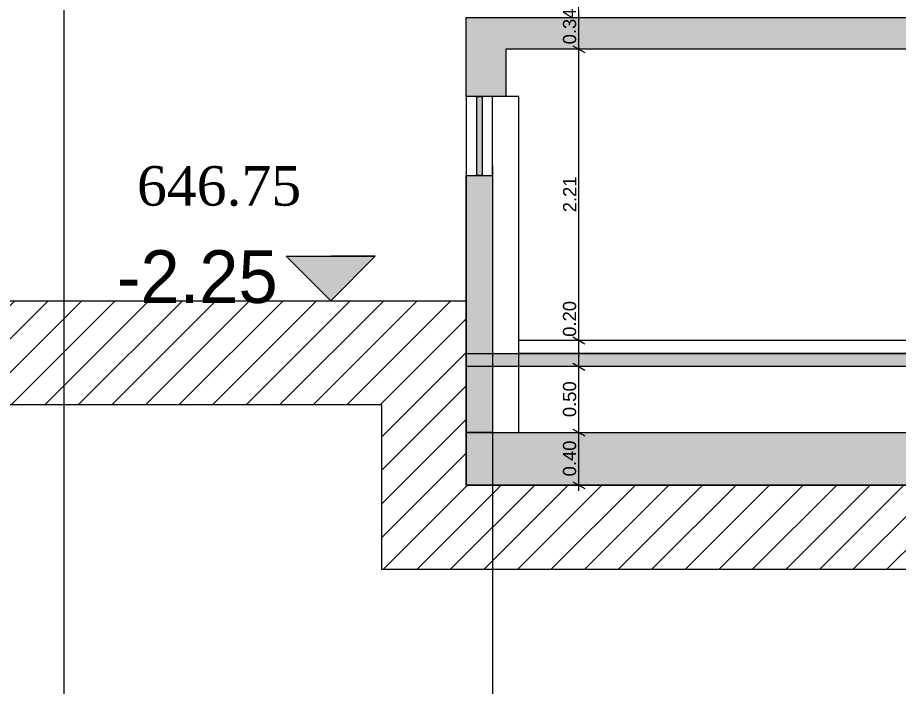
# Model space of a CAD drawing. Header units: millimetres. Extents: x 475206255 to 476720147, y 4620882299 to 4621447368.
# Drawn here: x 475468550 to 475475232, y 4621079624 to 4621084701 of the extents above; entities that cross this region are included whole.
import ezdxf

# ---------------------------------------------------------------- set-up
doc = ezdxf.new("R2010")
doc.units = ezdxf.units.MM
doc.header["$MEASUREMENT"] = 0
for name, color, linetype, lineweight in [('0_0 Architecture_Pen_No__7', 7, 'Continuous', 0), ('0_0 Architecture_Pen_No__8', 8, 'Continuous', 0), ('0_Pen_No__1_Pen_No__250', 7, 'Continuous', 0), ('0_Pen_No__250_Pen_No__142', 142, 'Continuous', 0), ('2D Drafting - General_Pen_No__250_Pen_No__7', 7, 'Continuous', 0), ('2D Drafting - General_Pen_No__250_Pen_No__7_Pen_No__154', 154, 'Continuous', 0), ('2D Drafting - General_Pen_No__250_Pen_No__7_Pen_No__7', 7, 'Continuous', 0), ('Dimensioning - General_Pen_No__142', 142, 'Continuous', 0), ('gegmebi_Pen_No__7_Pen_No__250', 7, 'Continuous', 0), ('kar-panjara_Pen_No__7_Pen_No__250', 7, 'Continuous', 0), ('New_2D Drafting - General_Pen_No__30_Pen_No__9_Pen_No__9_Pen_No__25', 255, 'Continuous', 0), ('New_2D Drafting - General_Pen_No__30_Pen_No__9_Pen_No__9_Pen_No__7', 7, 'Continuous', 0), ('New_2D Drafting - General_Pen_No__7_Pen_No__250', 7, 'Continuous', 0), ('New_2D Drafting - General_Pen_No__7_Pen_No__7', 7, 'Continuous', 0), ('New_New_piketebi_Pen_No__7_Pen_No__1', 1, 'Continuous', 0), ('New_Structural - Bearing_Pen_No__1', 1, 'Continuous', 0), ('zoma_Pen_No__142', 142, 'Continuous', 0), ('zoma_Pen_No__1_Pen_No__142', 142, 'Continuous', 0), ('zoma_Pen_No__5_Pen_No__5_Pen_No__142', 142, 'Continuous', 0)]:
    doc.layers.add(name, color=color, linetype=linetype, lineweight=lineweight)
doc.layers.add('Dimensioning - General', color=7, linetype='Continuous')
doc.layers.add('zoma', color=7, linetype='Continuous')
doc.styles.add('GENERATED_STYLE_2', font='arial.ttf')
doc.styles.add('GENERATED_STYLE_4', font='ACADMTAV.TTF')
doc.styles.add('GENERATED_STYLE_9', font='times.ttf')
doc.dimstyles.new('GENERATED_STYLE__1', dxfattribs={"dimtxt": 100, "dimasz": 68.640772, "dimexe": 0.18, "dimexo": 0.0625, "dimgap": 0, "dimtad": 1, "dimlfac": 0.001, "dimzin": 0, "dimdsep": 46, "dimtxsty": 'GENERATED_STYLE_2', "dimblk": 'ARROWHEAD_2', "dimblk1": 'ARROWHEAD_2', "dimblk2": 'ARROWHEAD_2', "dimcen": 0.09, "dimse1": 1, "dimse2": 1, "dimclrd": 142, "dimclre": 142, "dimclrt": 142, "dimadec": 0, "dimazin": 0, "dimtfac": 1, "dimtdec": 4, "dimtmove": 0, "dimatfit": 3, "dimfxl": 1, "dimtolj": 1, "dimtzin": 0, "dimarcsym": 0})
doc.dimstyles.new('GENERATED_STYLE__3', dxfattribs={"dimtxt": 200, "dimasz": 64.421331, "dimexe": 0.18, "dimexo": 3, "dimgap": 0, "dimtad": 1, "dimtih": 1, "dimtoh": 1, "dimlfac": 0.001, "dimzin": 0, "dimdsep": 46, "dimtxsty": 'GENERATED_STYLE_2', "dimblk": 'ARROWHEAD_2', "dimblk1": 'ARROWHEAD_2', "dimblk2": 'ARROWHEAD_2', "dimcen": 0.09, "dimclrd": 142, "dimclre": 142, "dimclrt": 142, "dimadec": 0, "dimazin": 0, "dimtfac": 1, "dimtdec": 4, "dimtmove": 0, "dimatfit": 3, "dimfxl": 1, "dimtolj": 1, "dimtzin": 0, "dimarcsym": 0})

# ---------------------------------------------------------------- blocks, each defined once
blk = doc.blocks.new('*D28', base_point=(475826095.8, 4621095193.2))
at = {"layer": 'zoma_Pen_No__142', "color": 142, "linetype": 'Continuous', "lineweight": 0, "transparency": 16777216}
for p, q in [((475471977.9, 4621078004.6), (475471929, 4621077919.9)), ((475471953.5, 4621077898.7), (475471953.5, 4621078025.8)), ((475487129, 4621077919.9), (475487177.9, 4621078004.6)), ((475487153.4, 4621077898.7), (475487153.4, 4621078025.8)), ((475471912, 4621077962.3), (475471953.5, 4621077962.3)), ((475471953.5, 4621077962.3), (475487153.4, 4621077962.3)), ((475487153.4, 4621077962.3), (475487194.9, 4621077962.3))]:
    blk.add_line(p, q, dxfattribs=at)
at = {"layer": 'zoma_Pen_No__142', "color": 142, "lineweight": 0, "transparency": 16777216, "insert": (475479210.3, 4621078002.3), "char_height": 200, "attachment_point": 7, "style": 'GENERATED_STYLE_2'}
blk.add_mtext('\\A1;{\\pql;\\fArial|b0|i0|c204|p0;\\W1.000000;15.20}', dxfattribs=at)
blk = doc.blocks.new('ARROWHEAD_2')
at = {"color": 0, "linetype": 'Continuous', "lineweight": 0}
for p, q in [((0, 0), (-1, 0)), ((-0.378, -0.655), (0.378, 0.655))]:
    blk.add_line(p, q, dxfattribs=at)
blk = doc.blocks.new('*D29', base_point=(475826095.8, 4621095193.2))
at = {"layer": 'zoma_Pen_No__142', "color": 142, "linetype": 'Continuous', "lineweight": 0, "transparency": 16777216}
for p, q in [((475471953.5, 4621078608.8), (475471953.5, 4621078736)), ((475472353.5, 4621078608.8), (475472353.5, 4621078736)), ((475471912, 4621078672.4), (475471953.5, 4621078672.4)), ((475471977.9, 4621078714.8), (475471929, 4621078630)), ((475471953.5, 4621078672.4), (475472353.5, 4621078672.4)), ((475472378, 4621078714.8), (475472329.1, 4621078630))]:
    blk.add_line(p, q, dxfattribs=at)
at = {"layer": 'zoma_Pen_No__142', "color": 142, "lineweight": 0, "transparency": 16777216, "insert": (475471395.1, 4621078712.4), "char_height": 200, "attachment_point": 7, "style": 'GENERATED_STYLE_2'}
blk.add_mtext('\\A1;{\\pql;\\fArial|b0|i0|c204|p0;\\W1.000000;0.40}', dxfattribs=at)
blk = doc.blocks.new('*D30', base_point=(475826095.8, 4621095193.2))
at = {"layer": 'zoma_Pen_No__142', "color": 142, "linetype": 'Continuous', "lineweight": 0, "transparency": 16777216}
for p, q in [((475472353.5, 4621078608.8), (475472353.5, 4621078736)), ((475479353.5, 4621078608.8), (475479353.5, 4621078736)), ((475472378, 4621078714.8), (475472329.1, 4621078630)), ((475472353.5, 4621078672.4), (475479353.5, 4621078672.4)), ((475479377.9, 4621078714.8), (475479329, 4621078630))]:
    blk.add_line(p, q, dxfattribs=at)
at = {"layer": 'zoma_Pen_No__142', "color": 142, "lineweight": 0, "transparency": 16777216, "char_height": 200, "attachment_point": 7, "style": 'GENERATED_STYLE_2'}
for s, insert in [('\\A1;{\\pql;\\fArial|b0|i0|c204|p0;\\W1.000000;7.00}', (475475586.6, 4621078712.4)), ('\\A1;{\\pql;\\fArial|b0|i0|c204|p0;\\W1.000000;0.40}', (475478795.1, 4621078712.4))]:
    blk.add_mtext(s, dxfattribs=dict(at, insert=insert))
blk = doc.blocks.new('*D324', base_point=(475826095.8, 4621095193.2))
at = {"layer": 'Dimensioning - General_Pen_No__142', "color": 142, "linetype": 'Continuous', "lineweight": 0, "transparency": 16777216}
for p, q in [((475472763.3, 4621081577.7), (475472853.6, 4621081525.5)), ((475472808.4, 4621081151.6), (475472808.4, 4621081551.6)), ((475472763.3, 4621081177.7), (475472853.6, 4621081125.5)), ((475472808.4, 4621081107.5), (475472808.4, 4621081151.6))]:
    blk.add_line(p, q, dxfattribs=at)
at = {"layer": 'Dimensioning - General_Pen_No__142', "color": 142, "lineweight": 0, "transparency": 16777216, "insert": (475472788.4, 4621081218.2), "char_height": 100, "attachment_point": 7, "rotation": 90, "style": 'GENERATED_STYLE_2'}
blk.add_mtext('\\A1;{\\pql;\\fArial|b0|i0|c204|p0;\\W1.000000;0.40}', dxfattribs=at)
blk = doc.blocks.new('*D325', base_point=(475826095.8, 4621095193.2))
at = {"layer": 'Dimensioning - General_Pen_No__142', "color": 142, "linetype": 'Continuous', "lineweight": 0, "transparency": 16777216}
for p, q in [((475472763.3, 4621082077.7), (475472853.6, 4621082025.5)), ((475472808.4, 4621081551.6), (475472808.4, 4621082051.6)), ((475472763.3, 4621081577.7), (475472853.6, 4621081525.5))]:
    blk.add_line(p, q, dxfattribs=at)
at = {"layer": 'Dimensioning - General_Pen_No__142', "color": 142, "lineweight": 0, "transparency": 16777216, "insert": (475472788.4, 4621081668.2), "char_height": 100, "attachment_point": 7, "rotation": 90, "style": 'GENERATED_STYLE_2'}
blk.add_mtext('\\A1;{\\pql;\\fArial|b0|i0|c204|p0;\\W1.000000;0.50}', dxfattribs=at)
blk = doc.blocks.new('*D326', base_point=(475826095.8, 4621095193.2))
at = {"layer": 'Dimensioning - General_Pen_No__142', "color": 142, "linetype": 'Continuous', "lineweight": 0, "transparency": 16777216}
for p, q in [((475472763.3, 4621082277.8), (475472853.6, 4621082225.7)), ((475472808.4, 4621082051.6), (475472808.4, 4621082251.7)), ((475472763.3, 4621082077.7), (475472853.6, 4621082025.5))]:
    blk.add_line(p, q, dxfattribs=at)
blk = doc.blocks.new('*D327', base_point=(475826095.8, 4621095193.2))
at = {"layer": 'Dimensioning - General_Pen_No__142', "color": 142, "linetype": 'Continuous', "lineweight": 0, "transparency": 16777216}
for p, q in [((475472763.3, 4621084487.7), (475472853.6, 4621084435.6)), ((475472808.4, 4621082251.7), (475472808.4, 4621084461.7)), ((475472763.3, 4621082277.8), (475472853.6, 4621082225.7))]:
    blk.add_line(p, q, dxfattribs=at)
at = {"layer": 'Dimensioning - General_Pen_No__142', "color": 142, "lineweight": 0, "transparency": 16777216, "char_height": 100, "attachment_point": 7, "rotation": 90, "style": 'GENERATED_STYLE_2'}
for s, insert in [('\\A1;{\\pql;\\fArial|b0|i0|c204|p0;\\W1.000000;2.21}', (475472788.4, 4621083223.2)), ('\\A1;{\\pql;\\fArial|b0|i0|c204|p0;\\W1.000000;0.20}', (475472788.4, 4621082277.9))]:
    blk.add_mtext(s, dxfattribs=dict(at, insert=insert))
blk = doc.blocks.new('*D328', base_point=(475826095.8, 4621095193.2))
at = {"layer": 'Dimensioning - General_Pen_No__142', "color": 142, "linetype": 'Continuous', "lineweight": 0, "transparency": 16777216}
for p, q in [((475472763.3, 4621084827.8), (475472853.6, 4621084775.7)), ((475472808.4, 4621084461.7), (475472808.4, 4621084801.8)), ((475472763.3, 4621084487.7), (475472853.6, 4621084435.6))]:
    blk.add_line(p, q, dxfattribs=at)
at = {"layer": 'Dimensioning - General_Pen_No__142', "color": 142, "lineweight": 0, "transparency": 16777216, "insert": (475472788.4, 4621084498.3), "char_height": 100, "attachment_point": 7, "rotation": 90, "style": 'GENERATED_STYLE_2'}
blk.add_mtext('\\A1;{\\pql;\\fArial|b0|i0|c204|p0;\\W1.000000;0.34}', dxfattribs=at)
blk = doc.blocks.new('*D1582', base_point=(475826095.8, 4621095193.2))
at = {"layer": 'zoma_Pen_No__142', "color": 142, "linetype": 'Continuous', "lineweight": 0, "transparency": 16777216}
for p, q in [((475464036.2, 4621038370.2), (475463987.3, 4621038285.5)), ((475464011.7, 4621038264.3), (475464011.7, 4621038391.4)), ((475470536.2, 4621038370.2), (475470487.3, 4621038285.5)), ((475470511.7, 4621038264.3), (475470511.7, 4621038391.4)), ((475464011.7, 4621038327.9), (475470511.7, 4621038327.9))]:
    blk.add_line(p, q, dxfattribs=at)
at = {"layer": 'zoma_Pen_No__142', "color": 142, "lineweight": 0, "transparency": 16777216, "char_height": 200, "attachment_point": 7, "style": 'GENERATED_STYLE_2'}
for s, insert in [('\\A1;{\\pql;\\fArial|b0|i0|c204|p0;\\W1.000000;6.50}', (475466994.8, 4621038367.9)), ('\\A1;{\\pql;\\fArial|b0|i0|c204|p0;\\W1.000000;0.40}', (475469953.4, 4621038367.9))]:
    blk.add_mtext(s, dxfattribs=dict(at, insert=insert))
blk = doc.blocks.new('*D1583', base_point=(475826095.8, 4621095193.2))
at = {"layer": 'zoma_Pen_No__142', "color": 142, "linetype": 'Continuous', "lineweight": 0, "transparency": 16777216}
for p, q in [((475470536.2, 4621038370.2), (475470487.3, 4621038285.5)), ((475470511.7, 4621038264.3), (475470511.7, 4621038391.4)), ((475470936.2, 4621038370.2), (475470887.3, 4621038285.5)), ((475470911.7, 4621038264.3), (475470911.7, 4621038391.4)), ((475470511.7, 4621038327.9), (475470911.7, 4621038327.9))]:
    blk.add_line(p, q, dxfattribs=at)
blk = doc.blocks.new('*D1584', base_point=(475826095.8, 4621095193.2))
at = {"layer": 'zoma_Pen_No__142', "color": 142, "linetype": 'Continuous', "lineweight": 0, "transparency": 16777216}
for p, q in [((475470936.2, 4621038370.2), (475470887.3, 4621038285.5)), ((475470911.7, 4621038264.3), (475470911.7, 4621038391.4)), ((475477036.2, 4621038370.2), (475476987.3, 4621038285.5)), ((475477011.7, 4621038264.3), (475477011.7, 4621038391.4)), ((475470911.7, 4621038327.9), (475477011.7, 4621038327.9))]:
    blk.add_line(p, q, dxfattribs=at)
at = {"layer": 'zoma_Pen_No__142', "color": 142, "lineweight": 0, "transparency": 16777216, "char_height": 200, "attachment_point": 7, "style": 'GENERATED_STYLE_2'}
for s, insert in [('\\A1;{\\pql;\\fArial|b0|i0|c204|p0;\\W1.000000;6.10}', (475473694.8, 4621038367.9)), ('\\A1;{\\pql;\\fArial|b0|i0|c204|p0;\\W1.000000;0.40}', (475476453.4, 4621038367.9))]:
    blk.add_mtext(s, dxfattribs=dict(at, insert=insert))

msp = doc.modelspace()

# ---------------------------------------------------------------- hatches: boundary and pattern name
at = {"layer": '0_0 Architecture_Pen_No__8', "linetype": 'Continuous', "lineweight": 0, "true_color": 0x404040}
msp.add_hatch(color=250, dxfattribs=at).paths.add_polyline_path([(475471953.506, 4621081151.617), (475471953.478, 4621081551.617), (475481913.439, 4621081551.617), (475481913.439, 4621080751.617), (475484113.399, 4621080751.617), (475484113.399, 4621081551.617), (475484554.556, 4621081551.617), (475487153.435, 4621081551.617), (475487153.435, 4621081151.617), (475484513.556, 4621081151.617), (475484513.556, 4621080351.617), (475481933.439, 4621080351.617), (475481513.456, 4621080351.617), (475481513.456, 4621081151.617)])
at = {"layer": '0_Pen_No__250_Pen_No__142', "linetype": 'Continuous', "lineweight": 0}
msp.add_hatch(color=142, dxfattribs=at).paths.add_polyline_path([(475470925.393, 4621082552.02), (475470587.864, 4621082889.713), (475471263.086, 4621082889.548)])
at = {"layer": '2D Drafting - General_Pen_No__250_Pen_No__7', "linetype": 'Continuous', "lineweight": 0}
for points in [[(475471953.525, 4621084520.877), (475471953.565, 4621084701.757), (475481713.403, 4621084701.757), (475481713.403, 4621084461.663), (475472253.215, 4621084461.663), (475472253.215, 4621084101.757), (475471953.465, 4621084101.757)], [(475471953.211, 4621082151.617), (475481713.403, 4621082151.617), (475481713.403, 4621082051.617), (475471953.211, 4621082051.617)]]:
    msp.add_hatch(color=7, dxfattribs=at).paths.add_polyline_path(points)
at = {"layer": '2D Drafting - General_Pen_No__250_Pen_No__7_Pen_No__154', "linetype": 'Continuous', "lineweight": 0}
msp.add_hatch(color=154, dxfattribs=at).paths.add_polyline_path([(475472153.636, 4621081551.617), (475471953.478, 4621081551.617), (475471953.478, 4621083501.749), (475472153.636, 4621083501.749)])
at = {"layer": 'New_2D Drafting - General_Pen_No__30_Pen_No__9_Pen_No__9_Pen_No__25', "linetype": 'Continuous', "lineweight": 0}
msp.add_hatch(color=255, dxfattribs=at).paths.add_polyline_path([(475472073.478, 4621084101.749), (475472073.478, 4621083501.749), (475472033.478, 4621083501.749), (475472033.478, 4621084101.749)])
at = {"layer": 'New_2D Drafting - General_Pen_No__7_Pen_No__7', "linetype": 'Continuous', "lineweight": 0}
h = msp.add_hatch(dxfattribs=at)
h.set_pattern_fill('MASONRY_BLOCK', style=0, pattern_type=2)
h.set_pattern_definition([(45, (475826095.76, 4621095193.19), (-127.27922, 127.27922), [])])
h.paths.add_polyline_path([(475467712.534, 4621082551.894), (475471953.408, 4621082551.769), (475471953.506, 4621081151.617), (475481513.456, 4621081151.617), (475481513.456, 4621080351.617), (475484513.556, 4621080351.617), (475484513.556, 4621081151.617), (475485541.02, 4621081151.617), (475487153.435, 4621081151.617), (475487153.435, 4621084421.75), (475487153.435, 4621084700.839), (475491103.497, 4621084700.839), (475491103.497, 4621083961.033), (475487864.451, 4621083961.033), (475487864.451, 4621080572.7), (475487864.451, 4621080511.178), (475485204.975, 4621080511.178), (475485204.975, 4621079664.761), (475481450.456, 4621079664.761), (475480824.04, 4621079664.761), (475480824.04, 4621080511.178), (475471313.019, 4621080511.178), (475471313.019, 4621081761.85), (475467712.534, 4621081761.85)])

# ---------------------------------------------------------------- linework, layer by layer
at = {"layer": '0_0 Architecture_Pen_No__7', "color": 7, "linetype": 'Continuous', "lineweight": 0, "flags": 128}
msp.add_lwpolyline([(475471953.506, 4621081151.617), (475471953.478, 4621081551.617), (475481913.439, 4621081551.617), (475481913.439, 4621080751.617), (475484113.399, 4621080751.617), (475484113.399, 4621081551.617), (475484554.556, 4621081551.617), (475487153.435, 4621081551.617), (475487153.435, 4621081151.617), (475484513.556, 4621081151.617), (475484513.556, 4621080351.617), (475481933.439, 4621080351.617), (475481513.456, 4621080351.617), (475481513.456, 4621081151.617)], close=True, dxfattribs=at)
at = {"layer": '0_Pen_No__1_Pen_No__250', "color": 7, "linetype": 'Continuous', "lineweight": 0, "flags": 128}
for points in [[(475470925.393, 4621082552.02), (475470587.864, 4621082889.713), (475470925.475, 4621082889.631)], [(475470925.393, 4621082552.02), (475471263.086, 4621082889.548), (475470925.475, 4621082889.631)], [(475469663.004, 4621082552.328), (475471263.004, 4621082551.937)]]:
    msp.add_lwpolyline(points, dxfattribs=at)
at = {"layer": '0_Pen_No__250_Pen_No__142', "color": 142, "linetype": 'Continuous', "lineweight": 0, "flags": 128}
msp.add_lwpolyline([(475470925.393, 4621082552.02), (475470587.864, 4621082889.713), (475471263.086, 4621082889.548)], close=True, dxfattribs=at)
at = {"layer": '2D Drafting - General_Pen_No__250_Pen_No__7', "color": 7, "linetype": 'Continuous', "lineweight": 0, "flags": 128}
for points in [[(475471953.525, 4621084520.877), (475471953.565, 4621084701.757), (475481713.403, 4621084701.757), (475481713.403, 4621084461.663), (475472253.215, 4621084461.663), (475472253.215, 4621084101.757), (475471953.465, 4621084101.757)], [(475471953.211, 4621082151.617), (475481713.403, 4621082151.617), (475481713.403, 4621082051.617), (475471953.211, 4621082051.617)]]:
    msp.add_lwpolyline(points, close=True, dxfattribs=at)
at = {"layer": '2D Drafting - General_Pen_No__250_Pen_No__7_Pen_No__7', "color": 7, "linetype": 'Continuous', "lineweight": 0, "flags": 128}
msp.add_lwpolyline([(475472153.636, 4621081551.617), (475471953.478, 4621081551.617), (475471953.478, 4621083501.749), (475472153.636, 4621083501.749)], close=True, dxfattribs=at)
at = {"layer": 'gegmebi_Pen_No__7_Pen_No__250', "color": 7, "linetype": 'Continuous', "lineweight": 0, "flags": 128}
msp.add_lwpolyline([(475479353.478, 4621082151.617), (475472353.536, 4621082151.617), (475472353.536, 4621082251.749), (475479353.478, 4621082251.749)], close=True, dxfattribs=at)
at = {"layer": 'kar-panjara_Pen_No__7_Pen_No__250', "color": 7, "linetype": 'Continuous', "lineweight": 0, "flags": 128}
for points in [[(475471953.478, 4621084101.757), (475471953.478, 4621083501.749), (475472153.478, 4621083501.749), (475472153.478, 4621084101.757)], [(475471953.478, 4621084101.757), (475471953.478, 4621081551.617), (475472353.536, 4621081551.617), (475472353.536, 4621084101.757)]]:
    msp.add_lwpolyline(points, close=True, dxfattribs=at)
at = {"layer": 'New_2D Drafting - General_Pen_No__30_Pen_No__9_Pen_No__9_Pen_No__7', "color": 7, "linetype": 'Continuous', "lineweight": 0, "flags": 128}
msp.add_lwpolyline([(475472073.478, 4621084101.749), (475472073.478, 4621083501.749), (475472033.478, 4621083501.749), (475472033.478, 4621084101.749)], close=True, dxfattribs=at)
at = {"layer": 'New_2D Drafting - General_Pen_No__7_Pen_No__250', "color": 7, "linetype": 'Continuous', "lineweight": 0, "flags": 128}
msp.add_lwpolyline([(475467712.534, 4621082551.894), (475471953.408, 4621082551.769), (475471953.506, 4621081151.617), (475481513.456, 4621081151.617), (475481513.456, 4621080351.617), (475484513.556, 4621080351.617), (475484513.556, 4621081151.617), (475485541.02, 4621081151.617), (475487153.435, 4621081151.617), (475487153.435, 4621084421.75), (475487153.435, 4621084700.839), (475491103.497, 4621084700.839), (475491103.497, 4621083961.033), (475487864.451, 4621083961.033), (475487864.451, 4621080572.7), (475487864.451, 4621080511.178), (475485204.975, 4621080511.178), (475485204.975, 4621079664.761), (475481450.456, 4621079664.761), (475480824.04, 4621079664.761), (475480824.04, 4621080511.178), (475471313.019, 4621080511.178), (475471313.019, 4621081761.85), (475467712.534, 4621081761.85)], close=True, dxfattribs=at)
at = {"layer": 'New_Structural - Bearing_Pen_No__1', "color": 1, "linetype": 'Continuous', "lineweight": 0}
msp.add_line((475468901.598, 4621102188.545), (475468901.598, 4621075457.219), dxfattribs=at)
at = {"layer": 'zoma_Pen_No__5_Pen_No__5_Pen_No__142', "color": 142, "linetype": 'Continuous', "lineweight": 0}
msp.add_line((475472153.215, 4621083572.957), (475472153.215, 4621077189.967), dxfattribs=at)

# ---------------------------------------------------------------- texts
at = {"layer": 'New_New_piketebi_Pen_No__7_Pen_No__1', "color": 1, "linetype": 'Continuous', "lineweight": 0, "insert": (475470701.574, 4621083420.701), "char_height": 300, "attachment_point": 6, "style": 'GENERATED_STYLE_9'}
msp.add_mtext('\\A1;{\\pqr;\\fTimes New Roman|b0|i0|c204|p0;\\W1.000000;646.\\fTimes New Roman|b0|i0|c204|p0;\\W1.000000;7\\fTimes New Roman|b0|i0|c204|p0;\\W1.000000;5}', dxfattribs=at)
at = {"layer": 'zoma_Pen_No__1_Pen_No__142', "color": 142, "linetype": 'Continuous', "lineweight": 0, "insert": (475470523.078, 4621082529.072), "char_height": 400, "attachment_point": 9, "rotation": 359.9860128, "style": 'GENERATED_STYLE_4'}
msp.add_mtext('\\A1;{\\pqr;\\fAcadMtavr|b0|i0|c0|p0;\\W1.000000;-2.\\fAcadMtavr|b0|i0|c0|p0;\\W1.000000;25}', dxfattribs=at)

# ---------------------------------------------------------------- dimensions: what is measured, and where the dimension line sits
at = {"layer": 'Dimensioning - General', "color": 142, "linetype": 'Continuous', "lineweight": 0}
for base, p1, p2, picture, middle in [((475472808.447, 4621084801.757), (475473539.852, 4621084461.663), (475473539.852, 4621084801.757), '*D328', (475472738.447, 4621084627.708)), ((475472808.447, 4621084461.663), (475473511.63, 4621082251.749), (475473539.852, 4621084461.663), '*D327', (475472738.447, 4621083352.704)), ((475472808.447, 4621082251.749), (475473524.773, 4621082051.617), (475473511.63, 4621082251.749), '*D326', (475472738.447, 4621082407.309)), ((475472808.447, 4621082051.617), (475473564.204, 4621081551.617), (475473524.773, 4621082051.617), '*D325', (475472738.447, 4621081797.615)), ((475472808.447, 4621081551.617), (475473662.781, 4621081151.617), (475473564.204, 4621081551.617), '*D324', (475472738.447, 4621081347.615))]:
    dim = msp.add_linear_dim(base=base, p1=p1, p2=p2, angle=90, dimstyle='GENERATED_STYLE__1', dxfattribs=at)
    dim.commit()
    dim.dimension.update_dxf_attribs({"geometry": picture, "text_midpoint": middle, "dimtype": 160, "text_rotation": 90})
at = {"layer": 'zoma', "color": 142, "linetype": 'Continuous', "lineweight": 0}
for base, p1, p2, picture, middle in [((475470511.727, 4621038327.867), (475464011.727, 4621105430.468), (475470511.727, 4621105430.468), '*D1582', (475467253.723, 4621038467.867)), ((475470911.726, 4621038327.867), (475470511.727, 4621105430.468), (475470911.726, 4621105430.468), '*D1583', (475470212.306, 4621038467.867)), ((475477011.727, 4621038327.867), (475470911.726, 4621105430.468), (475477011.727, 4621090423.907), '*D1584', (475473953.723, 4621038467.867)), ((475479353.478, 4621078672.41), (475472353.536, 4621081175.889), (475479353.478, 4621081990.418), '*D30', (475475845.503, 4621078812.41)), ((475487153.435, 4621077962.265), (475471953.478, 4621081551.617), (475487153.435, 4621081151.617), '*D28', (475479545.283, 4621078102.265)), ((475472353.536, 4621078672.41), (475471953.478, 4621081115.997), (475472353.536, 4621081175.889), '*D29', (475471654.057, 4621078812.41))]:
    dim = msp.add_linear_dim(base=base, p1=p1, p2=p2, dimstyle='GENERATED_STYLE__3', dxfattribs=at)
    dim.commit()
    dim.dimension.update_dxf_attribs({"geometry": picture, "text_midpoint": middle, "dimtype": 160})

doc.saveas('drawing.dxf')
